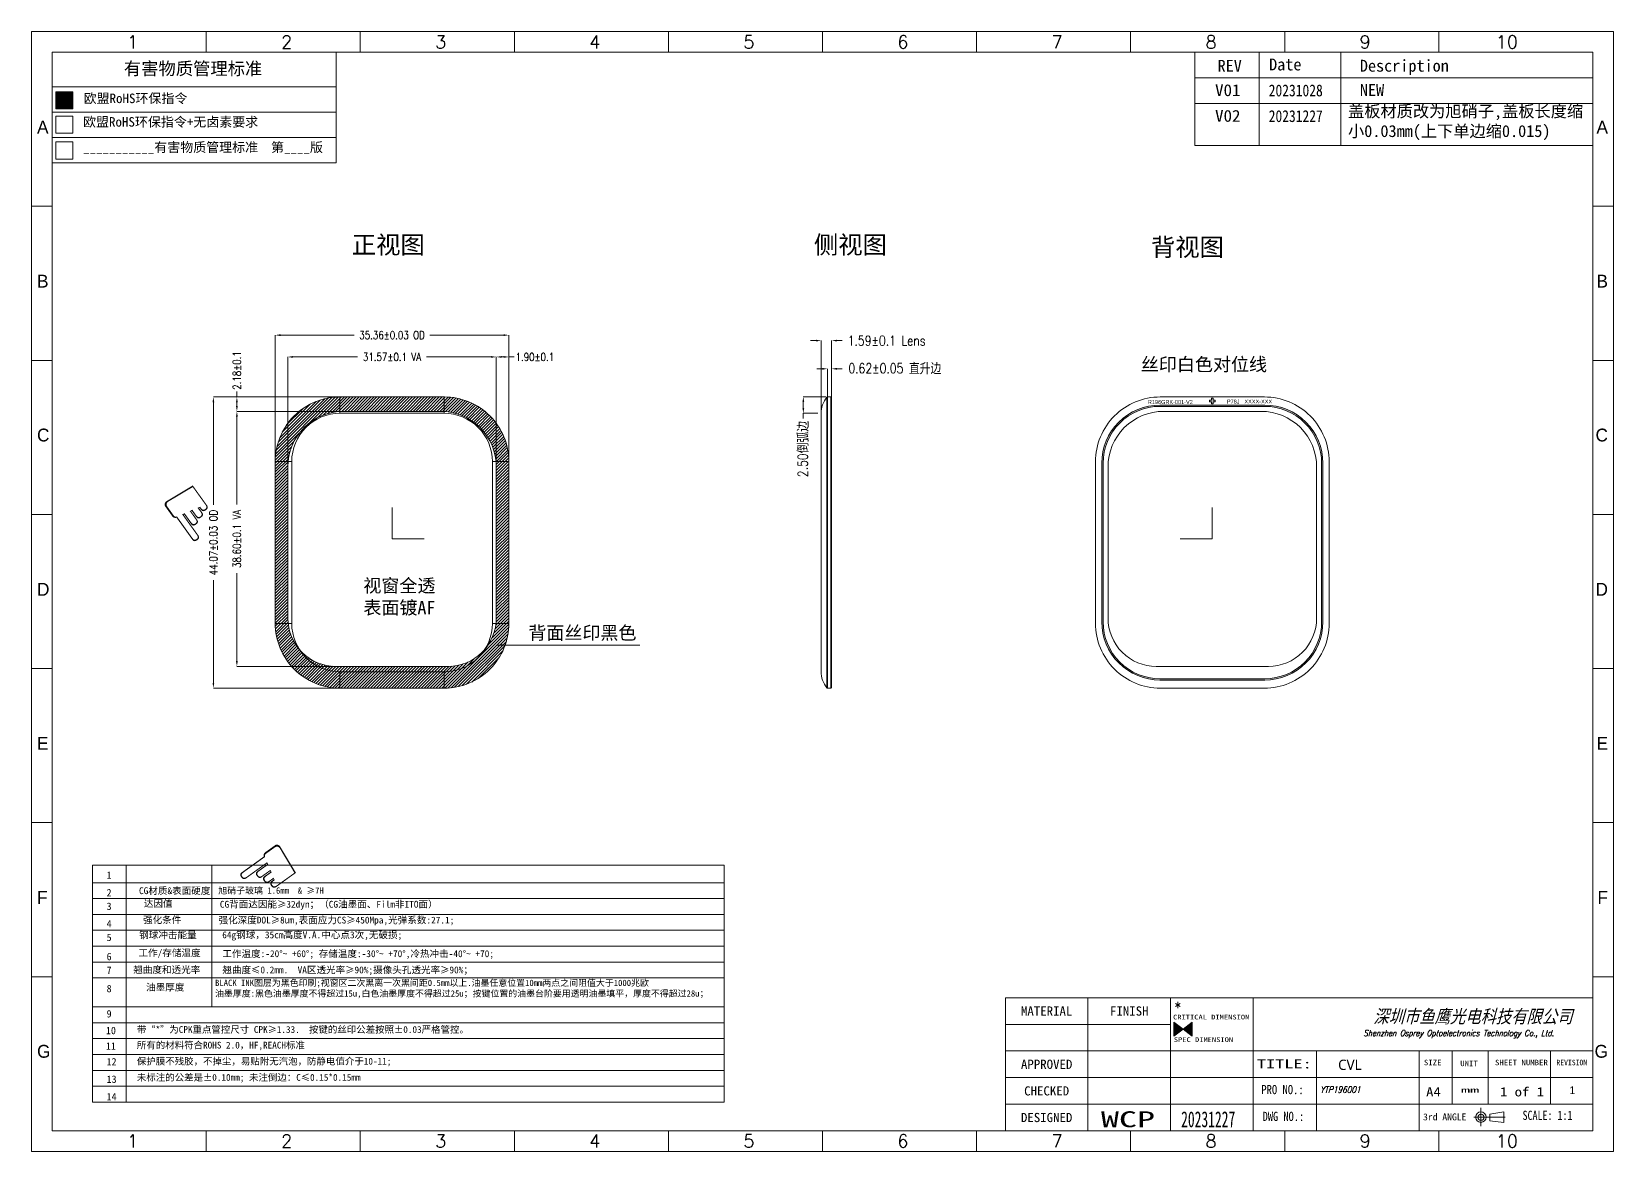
# Model space of a CAD drawing. Header units: millimetres. Extents: x 1845 to 2650, y -178 to 579.
# Drawn here: x 2126.1 to 2365.5, y 193.6 to 363.1 of the extents above; entities that cross this region are included whole.
import ezdxf
from ezdxf.enums import TextEntityAlignment as Align

# ---------------------------------------------------------------- set-up
doc = ezdxf.new("R2010")
doc.units = ezdxf.units.MM
doc.layers.get('0').update_dxf_attribs({"lineweight": 5})
doc.layers.get('Defpoints').update_dxf_attribs({"lineweight": 5})
for name, color, linetype, lineweight in [('CG', 6, 'Continuous', 5), ('DIM', 3, 'Continuous', 5), ('图框', 7, 'Continuous', 5)]:
    doc.layers.add(name, color=color, linetype=linetype, lineweight=lineweight)
doc.layers.add('FPC', color=44, linetype='Continuous')
doc.styles.add('C-E02$0$HZ', font='')
doc.styles.add('RD', font='ROMAND.shx', dxfattribs={"width": 0.8})
doc.styles.get("Standard").update_dxf_attribs({"font": 'txt', "bigfont": 'gbcbig.shx'})
doc.styles.add('TEXTSTYLE_0', font='txt', dxfattribs={"width": 0.8})
doc.styles.add('宋', font='', dxfattribs={"height": 2})
doc.styles.add('常规', font='')
doc.styles.add('样式 3', font='italict.shx', dxfattribs={"width": 0.85, "oblique": 3})
doc.styles.add('汉字', font='')
doc.styles.get('C-E02$0$HZ').set_extended_font_data('SimSun')
doc.styles.get('宋').set_extended_font_data('SimSun')
doc.styles.get('常规').set_extended_font_data('SimSun')
doc.styles.get('汉字').set_extended_font_data('SimSun')
doc.dimstyles.new('DIM', dxfattribs={"dimtxt": 0.8, "dimasz": 0.8, "dimexe": 0, "dimexo": 0.5, "dimgap": 0.11, "dimtad": 0, "dimzin": 1, "dimdsep": 46, "dimtxsty": 'RD', "dimcen": 0, "dimclrd": 256, "dimclre": 256, "dimclrt": 256, "dimadec": 0, "dimazin": 0, "dimtm": 1e-09, "dimtfac": 1, "dimtofl": 0, "dimtmove": 0, "dimatfit": 3, "dimfxl": 1, "dimlwe": -1, "dimarcsym": 0})

# ---------------------------------------------------------------- blocks, each defined once
blk = doc.blocks.new('*D11')
at = {"layer": 'Defpoints', "color": 0, "lineweight": 5, "transparency": 16777216}
for p in [(2177.15, 305.63), (2157.2, 267.03), (2174.81, 267.03)]:
    blk.add_point(p, dxfattribs=at)
at = {"layer": 'DIM', "lineweight": 5, "transparency": 16777216}
for p, q in [((2176.65, 305.63), (2157.2, 305.63)), ((2157.2, 304.83), (2157.2, 291.54)), ((2157.2, 267.83), (2157.2, 281.12)), ((2174.31, 267.03), (2157.2, 267.03))]:
    blk.add_line(p, q, dxfattribs=at)
for points in [[(2157.06, 304.83), (2157.33, 304.83), (2157.2, 305.63)], [(2157.06, 267.83), (2157.33, 267.83), (2157.2, 267.03)]]:
    blk.add_solid(points, dxfattribs=at)
at = {"layer": 'DIM', "lineweight": 5, "transparency": 16777216, "insert": (2157.2, 286.33), "char_height": 1.2, "attachment_point": 5, "rotation": 90, "style": 'RD'}
blk.add_mtext('38.60%%P0.1 VA', dxfattribs=at)
blk = doc.blocks.new('*D12')
at = {"layer": 'Defpoints', "color": 0, "lineweight": 5, "transparency": 16777216}
for p in [(2153.64, 307.81), (2180.68, 307.81), (2175.94, 263.74)]:
    blk.add_point(p, dxfattribs=at)
at = {"layer": 'DIM', "lineweight": 5, "transparency": 16777216}
for p, q in [((2180.18, 307.81), (2153.64, 307.81)), ((2153.64, 307.01), (2153.64, 291.49)), ((2153.64, 264.54), (2153.64, 280.07)), ((2175.44, 263.74), (2153.64, 263.74))]:
    blk.add_line(p, q, dxfattribs=at)
for points in [[(2153.51, 307.01), (2153.77, 307.01), (2153.64, 307.81)], [(2153.51, 264.54), (2153.77, 264.54), (2153.64, 263.74)]]:
    blk.add_solid(points, dxfattribs=at)
at = {"layer": 'DIM', "lineweight": 5, "transparency": 16777216, "insert": (2153.64, 285.78), "char_height": 1.2, "attachment_point": 5, "rotation": 90, "style": 'RD'}
blk.add_mtext('44.07%%P0.03 OD', dxfattribs=at)
blk = doc.blocks.new('*D13')
at = {"layer": 'Defpoints', "color": 0, "lineweight": 5, "transparency": 16777216}
for p in [(2196.46, 313.86), (2164.9, 295.11), (2196.46, 295.81)]:
    blk.add_point(p, dxfattribs=at)
at = {"layer": 'DIM', "lineweight": 5, "transparency": 16777216}
for p, q in [((2164.9, 295.61), (2164.9, 313.86)), ((2165.7, 313.86), (2175.47, 313.86)), ((2195.66, 313.86), (2185.89, 313.86)), ((2196.46, 296.31), (2196.46, 313.86))]:
    blk.add_line(p, q, dxfattribs=at)
for points in [[(2165.7, 314), (2165.7, 313.73), (2164.9, 313.86)], [(2195.66, 314), (2195.66, 313.73), (2196.46, 313.86)]]:
    blk.add_solid(points, dxfattribs=at)
at = {"layer": 'DIM', "lineweight": 5, "transparency": 16777216, "insert": (2180.68, 313.86), "char_height": 1.2, "attachment_point": 5, "style": 'RD'}
blk.add_mtext('31.57%%P0.1 VA', dxfattribs=at)
blk = doc.blocks.new('*D14')
at = {"layer": 'Defpoints', "color": 0, "lineweight": 5, "transparency": 16777216}
for p in [(2198.36, 317.16), (2163, 295.04), (2198.36, 295.31)]:
    blk.add_point(p, dxfattribs=at)
at = {"layer": 'DIM', "lineweight": 5, "transparency": 16777216}
for p, q in [((2163, 295.54), (2163, 317.16)), ((2163.8, 317.16), (2174.97, 317.16)), ((2197.56, 317.16), (2186.39, 317.16)), ((2198.36, 295.81), (2198.36, 317.16))]:
    blk.add_line(p, q, dxfattribs=at)
for points in [[(2163.8, 317.3), (2163.8, 317.03), (2163, 317.16)], [(2197.56, 317.3), (2197.56, 317.03), (2198.36, 317.16)]]:
    blk.add_solid(points, dxfattribs=at)
at = {"layer": 'DIM', "lineweight": 5, "transparency": 16777216, "insert": (2180.68, 317.16), "char_height": 1.2, "attachment_point": 5, "style": 'RD'}
blk.add_mtext('35.36%%P0.03 OD', dxfattribs=at)
blk = doc.blocks.new('*D15')
at = {"layer": 'Defpoints', "color": 0, "lineweight": 5, "transparency": 16777216}
for p in [(2245.62, 316.33), (2245.62, 304.43), (2247.21, 305.09)]:
    blk.add_point(p, dxfattribs=at)
at = {"layer": 'DIM', "lineweight": 5, "transparency": 16777216}
for p, q in [((2244.82, 316.33), (2244.02, 316.33)), ((2245.62, 304.93), (2245.62, 316.33)), ((2247.21, 305.59), (2247.21, 316.33)), ((2248.01, 316.33), (2248.81, 316.33))]:
    blk.add_line(p, q, dxfattribs=at)
for points in [[(2244.82, 316.47), (2244.82, 316.2), (2245.62, 316.33)], [(2248.01, 316.47), (2248.01, 316.2), (2247.21, 316.33)]]:
    blk.add_solid(points, dxfattribs=at)
at = {"layer": 'DIM', "lineweight": 5, "transparency": 16777216, "insert": (2255.52, 316.33), "char_height": 1.5, "attachment_point": 5, "style": 'RD'}
blk.add_mtext('\\A1;1.59%%P0.1 Lens', dxfattribs=at)
blk = doc.blocks.new('*D16')
at = {"layer": 'Defpoints', "color": 0, "lineweight": 5, "transparency": 16777216}
for p in [(2246.59, 312.07), (2246.59, 307.13), (2247.21, 307.06)]:
    blk.add_point(p, dxfattribs=at)
at = {"layer": 'DIM', "lineweight": 5, "transparency": 16777216}
for p, q in [((2245.79, 312.07), (2244.99, 312.07)), ((2246.59, 307.63), (2246.59, 312.07)), ((2247.21, 307.56), (2247.21, 312.07)), ((2248.01, 312.07), (2248.81, 312.07))]:
    blk.add_line(p, q, dxfattribs=at)
for points in [[(2245.79, 312.2), (2245.79, 311.93), (2246.59, 312.07)], [(2248.01, 312.2), (2248.01, 311.93), (2247.21, 312.07)]]:
    blk.add_solid(points, dxfattribs=at)
at = {"layer": 'DIM', "lineweight": 5, "transparency": 16777216, "insert": (2256.77, 312.07), "char_height": 1.5, "attachment_point": 5, "style": 'RD'}
blk.add_mtext('\\A1;0.62%%P0.05 {\\fSimHei|b0|i0|c134|p49;直升边}', dxfattribs=at)
blk = doc.blocks.new('*D17')
at = {"layer": 'Defpoints', "color": 0, "lineweight": 5, "transparency": 16777216}
for p in [(2198.36, 313.86), (2196.46, 295.81), (2198.36, 295.31)]:
    blk.add_point(p, dxfattribs=at)
at = {"layer": 'DIM', "lineweight": 5, "transparency": 16777216}
for p, q in [((2196.46, 296.31), (2196.46, 313.86)), ((2197.26, 313.86), (2197.56, 313.86)), ((2198.36, 295.81), (2198.36, 313.86)), ((2198.36, 313.86), (2199.16, 313.86))]:
    blk.add_line(p, q, dxfattribs=at)
for points in [[(2197.26, 314), (2197.26, 313.73), (2196.46, 313.86)], [(2197.56, 314), (2197.56, 313.73), (2198.36, 313.86)]]:
    blk.add_solid(points, dxfattribs=at)
at = {"layer": 'DIM', "lineweight": 5, "transparency": 16777216, "insert": (2202.29, 313.86), "char_height": 1.2, "attachment_point": 5, "style": 'RD'}
blk.add_mtext('1.90%%P0.1', dxfattribs=at)
blk = doc.blocks.new('*D18')
at = {"layer": 'Defpoints', "color": 0, "lineweight": 5, "transparency": 16777216}
for p in [(2157.2, 307.81), (2180.68, 307.81), (2177.15, 305.63)]:
    blk.add_point(p, dxfattribs=at)
at = {"layer": 'DIM', "lineweight": 5, "transparency": 16777216}
for p, q in [((2157.2, 307.81), (2157.2, 308.61)), ((2180.18, 307.81), (2157.2, 307.81)), ((2157.2, 306.43), (2157.2, 307.01)), ((2176.65, 305.63), (2157.2, 305.63))]:
    blk.add_line(p, q, dxfattribs=at)
for points in [[(2157.06, 307.01), (2157.33, 307.01), (2157.2, 307.81)], [(2157.06, 306.43), (2157.33, 306.43), (2157.2, 305.63)]]:
    blk.add_solid(points, dxfattribs=at)
at = {"layer": 'DIM', "lineweight": 5, "transparency": 16777216, "insert": (2157.2, 311.81), "char_height": 1.2, "attachment_point": 5, "rotation": 90, "style": 'RD'}
blk.add_mtext('2.18%%P0.1', dxfattribs=at)
blk = doc.blocks.new('*D19')
at = {"layer": 'Defpoints', "color": 0, "lineweight": 5, "transparency": 16777216}
for p in [(2246.84, 307.83), (2242.92, 305.33), (2245.62, 305.33)]:
    blk.add_point(p, dxfattribs=at)
at = {"layer": 'DIM', "lineweight": 5, "transparency": 16777216}
for p, q in [((2246.34, 307.83), (2242.92, 307.83)), ((2242.92, 307.03), (2242.92, 306.13)), ((2245.12, 305.33), (2242.92, 305.33)), ((2242.92, 305.33), (2242.92, 304.53))]:
    blk.add_line(p, q, dxfattribs=at)
for points in [[(2242.79, 307.03), (2243.06, 307.03), (2242.92, 307.83)], [(2242.79, 306.13), (2243.06, 306.13), (2242.92, 305.33)]]:
    blk.add_solid(points, dxfattribs=at)
at = {"layer": 'DIM', "lineweight": 5, "transparency": 16777216, "insert": (2242.92, 299.93), "char_height": 1.5, "attachment_point": 5, "rotation": 90, "style": 'RD'}
blk.add_mtext('\\A1;2.50{\\fSimSun|b0|i0|c134|p2;倒弧边}', dxfattribs=at)
blk = doc.blocks.new('R196GRK-001-CVL-V01-A')
at = {"layer": 'CG', "linetype": 'Continuous'}
h = blk.add_hatch(dxfattribs=at)
h.set_pattern_fill('ANSI31', color=256, scale=0.1, style=0)
edge = h.paths.add_edge_path(flags=16)
edge.add_line((2173.3, 305.63), (2188.06, 305.63))
edge.add_arc((2188.06, 297.23), 8.4, 0, 90, ccw=False)
edge.add_line((2196.46, 297.23), (2196.46, 274.33))
edge.add_arc((2189.16, 274.33), 7.3, 270, 360, ccw=False)
edge.add_line((2189.16, 267.03), (2172.2, 267.03))
edge.add_arc((2172.2, 274.33), 7.3, 180, 270, ccw=False)
edge.add_line((2164.9, 274.33), (2164.9, 297.23))
edge.add_arc((2173.3, 297.23), 8.4, 90, 180, ccw=False)
edge = h.paths.add_edge_path()
edge.add_line((2163, 298.01), (2163, 273.54))
edge.add_arc((2172.8, 273.54), 9.8, 180, 270)
edge.add_line((2172.8, 263.74), (2188.56, 263.74))
edge.add_arc((2188.56, 273.54), 9.8, 270, 360)
edge.add_line((2198.36, 273.54), (2198.36, 298.01))
edge.add_arc((2188.56, 298.01), 9.8, 0, 90)
edge.add_line((2188.56, 307.81), (2172.8, 307.81))
edge.add_arc((2172.8, 298.01), 9.8, 90, 180)
at = {"lineweight": 5}
for p, q in [((2172.8, 305.33), (2172.8, 307.81)), ((2188.56, 305.33), (2188.56, 307.81)), ((2165.5, 298.03), (2163, 298.03)), ((2195.86, 298.03), (2198.36, 298.03)), ((2165.5, 273.53), (2163, 273.53)), ((2195.86, 273.53), (2198.36, 273.53)), ((2172.8, 266.23), (2172.8, 263.74)), ((2188.56, 266.23), (2188.56, 263.74))]:
    blk.add_line(p, q, dxfattribs=at)
at = {"color": 1}
blk.add_lwpolyline([(2185.53, 286.33), (2180.68, 286.33), (2180.68, 291.07)], dxfattribs=at)
at = {"layer": 'CG', "color": 1, "linetype": 'Continuous'}
blk.add_lwpolyline([(2163, 298.01), (2163, 273.54, 0.414214), (2172.8, 263.74), (2188.56, 263.74, 0.414214), (2198.36, 273.54), (2198.36, 298.01, 0.414214), (2188.56, 307.81), (2172.8, 307.81, 0.414214)], format="xyb", close=True, dxfattribs=at)
at = {"layer": 'CG', "linetype": 'Continuous'}
blk.add_lwpolyline([(2173.3, 305.63), (2188.06, 305.63, -0.414214), (2196.46, 297.23), (2196.46, 274.33, -0.414214), (2189.16, 267.03), (2172.2, 267.03, -0.414214), (2164.9, 274.33), (2164.9, 297.23, -0.414214)], format="xyb", close=True, dxfattribs=at)
at = {"layer": 'CG', "color": 0, "linetype": 'Continuous'}
blk.add_lwpolyline([(2195.86, 298.03, 0.414214), (2188.56, 305.33), (2172.8, 305.33, 0.414214), (2165.5, 298.03), (2165.5, 273.53, 0.414214), (2172.8, 266.23), (2188.56, 266.23, 0.414214), (2195.86, 273.53)], format="xyb", close=True, dxfattribs=at)
blk = doc.blocks.new('R196GRK-001-CVL-V01-B')
at = {"layer": 'CG', "linetype": 'Continuous'}
for p, q in [((2246.47, 263.8), (2246.47, 307.76)), ((2246.59, 263.74), (2246.59, 307.81)), ((2247.1, 307.81), (2247.1, 263.74))]:
    blk.add_line(p, q, dxfattribs=at)
at = {"layer": 'CG'}
for p, q in [((2246.59, 307.81), (2247.1, 307.81)), ((2247.1, 307.81), (2247.2, 307.71)), ((2247.2, 307.71), (2247.2, 263.84)), ((2245.62, 266.24), (2245.62, 305.31)), ((2247.1, 263.74), (2246.59, 263.74)), ((2247.2, 263.84), (2247.1, 263.74))]:
    blk.add_line(p, q, dxfattribs=at)
blk.add_lwpolyline([(2247.2, 307.71), (2247.2, 263.84), (2247.21, 263.84), (2247.21, 307.71), (2247.2, 307.71)], dxfattribs=at)
for centre, radius, start, end in [((2249.54, 305.31), 3.92, 141.4663, 180), ((2246.59, 307.66), 0.15, 90, 141.4663), ((2249.54, 266.24), 3.92, 180, 218.5337), ((2246.59, 263.89), 0.15, 218.5337, 270)]:
    blk.add_arc(centre, radius, start, end, dxfattribs=at)
blk = doc.blocks.new('R196GRK-001-CVL-V01-C')
at = {"lineweight": 5}
h = blk.add_hatch(color=256, dxfattribs=at)
h.dxf.hatch_style = 1
h.paths.add_polyline_path([(2304.7, 307.08), (2304.7, 306.78), (2304.95, 306.78), (2304.95, 307.08), (2305.25, 307.08), (2305.25, 307.33), (2304.95, 307.33), (2304.95, 307.63), (2304.7, 307.63), (2304.7, 307.33), (2304.4, 307.33), (2304.4, 307.08)])
edge = h.paths.add_edge_path()
edge.add_line((2312.76, 306.58), (2296.89, 306.58))
edge.add_arc((2296.89, 297.78), 8.8, 90, 180)
edge.add_line((2288.09, 297.78), (2288.09, 273.77))
edge.add_arc((2296.89, 273.77), 8.8, 180, 270)
edge.add_line((2296.89, 264.97), (2312.76, 264.97))
edge.add_arc((2312.76, 273.77), 8.8, 270, 360)
edge.add_line((2321.56, 273.77), (2321.56, 297.78))
edge.add_arc((2312.76, 297.78), 8.8, 0, 90)
edge = h.paths.add_edge_path(flags=16)
edge.add_line((2312.76, 306.38), (2296.89, 306.38))
edge.add_arc((2296.89, 297.78), 8.6, 90, 180)
edge.add_line((2288.29, 297.78), (2288.29, 273.77))
edge.add_arc((2296.89, 273.77), 8.6, 180, 270)
edge.add_line((2296.89, 265.17), (2312.76, 265.17))
edge.add_arc((2312.76, 273.77), 8.6, 270, 360)
edge.add_line((2321.36, 273.77), (2321.36, 297.78))
edge.add_arc((2312.76, 297.78), 8.6, 0, 90)
for points in [[(2312.76, 306.58), (2296.89, 306.58, 0.414214), (2288.09, 297.78), (2288.09, 273.77, 0.414214), (2296.89, 264.97), (2312.76, 264.97, 0.414214), (2321.56, 273.77), (2321.56, 297.78, 0.414214)], [(2312.76, 306.38), (2296.89, 306.38, 0.414214), (2288.29, 297.78), (2288.29, 273.77, 0.414214), (2296.89, 265.17), (2312.76, 265.17, 0.414214), (2321.36, 273.77), (2321.36, 297.78, 0.414214)]]:
    blk.add_lwpolyline(points, format="xyb", close=True, dxfattribs=at)
blk.add_lwpolyline([(2304.7, 307.08), (2304.7, 306.78), (2304.95, 306.78), (2304.95, 307.08), (2305.25, 307.08), (2305.25, 307.33), (2304.95, 307.33), (2304.95, 307.63), (2304.7, 307.63), (2304.7, 307.33), (2304.4, 307.33), (2304.4, 307.08)], close=True, dxfattribs=at)
at = {"color": 1}
blk.add_lwpolyline([(2299.97, 286.33), (2304.82, 286.33), (2304.82, 291.07)], dxfattribs=at)
at = {"layer": 'CG', "color": 1, "linetype": 'Continuous'}
blk.add_lwpolyline([(2322.5, 298.01), (2322.5, 273.54, -0.414214), (2312.7, 263.74), (2296.94, 263.74, -0.414214), (2287.14, 273.54), (2287.14, 298.01, -0.414214), (2296.94, 307.81), (2312.7, 307.81, -0.414214)], format="xyb", close=True, dxfattribs=at)
at = {"layer": 'CG', "linetype": 'Continuous'}
blk.add_lwpolyline([(2312.21, 305.63), (2297.44, 305.63, 0.414214), (2289.04, 297.23), (2289.04, 274.33, 0.414214), (2296.34, 267.03), (2313.31, 267.03, 0.414214), (2320.61, 274.33), (2320.61, 297.23, 0.414214)], format="xyb", close=True, dxfattribs=at)
at = {"lineweight": 5, "char_height": 0.6, "width": 36.8295, "attachment_point": 1}
for s, insert in [('{\\fArial|b0|i0|c134|p34;R196GRK-001-V\\fArial|b0|i0|c0|p34;2}', (2295.06, 307.34)), ('{\\fArial|b0|i0|c134|p34;P78\\fArial|b0|i0|c0|p34;J}', (2307.03, 307.41)), ('{\\fArial|b0|i0|c134|p34;XXXX-XXX}', (2309.68, 307.42))]:
    blk.add_mtext(s, dxfattribs=dict(at, insert=insert))
blk = doc.blocks.new('SZ')
at = {"layer": 'FPC', "color": 1, "insert": (10.22, 1.21), "char_height": 13.2, "width": 13.2336, "attachment_point": 1, "rotation": 223.714, "style": 'C-E02$0$HZ'}
blk.add_mtext('{\\fWingdings|b0|i0|c2|p2;E}', dxfattribs=at)

msp = doc.modelspace()

# ---------------------------------------------------------------- hatches: boundary and pattern name
at = {"layer": '图框', "lineweight": 5}
msp.add_hatch(color=3, dxfattribs=at).paths.add_polyline_path([(2129.7924, 353.9757), (2129.7924, 351.3891), (2132.379, 351.3891), (2132.379, 353.9757)])

# ---------------------------------------------------------------- linework, layer by layer
at = {"layer": 'DIM'}
for points in [[(2135.3511, 201.0961), (2135.3511, 236.9366), (2230.9405, 236.9366), (2230.9405, 201.0961)], [(2140.4627, 236.9366), (2140.4627, 201.0961)]]:
    msp.add_lwpolyline(points, dxfattribs=at)
at = {"layer": 'DIM', "flags": 128}
for points in [[(2153.3901, 236.9366), (2153.3901, 215.4961)], [(2230.9405, 234.2903), (2135.3511, 234.2903)], [(2230.9405, 231.8903), (2135.3511, 231.8903)], [(2230.9405, 229.4903), (2135.3511, 229.4903)], [(2230.9405, 227.0903), (2135.3511, 227.0903)], [(2230.9405, 224.6903), (2135.3511, 224.6903)], [(2230.9405, 222.2903), (2135.3511, 222.2903)], [(2230.9405, 219.8903), (2135.3511, 219.8903)], [(2230.9405, 215.4961), (2135.3511, 215.4961)], [(2230.9405, 213.0961), (2135.3511, 213.0961)], [(2230.9405, 210.6961), (2135.3511, 210.6961)], [(2230.9405, 208.2961), (2135.3511, 208.2961)], [(2230.9405, 205.8961), (2135.3511, 205.8961)], [(2230.9405, 203.4961), (2135.3511, 203.4961)], [(2230.9405, 201.0961), (2135.3511, 201.0961)]]:
    msp.add_lwpolyline(points, dxfattribs=at)
at = {"layer": '图框', "color": 7, "linetype": 'ByBlock', "lineweight": 5, "ltscale": 0.55}
for p, q in [((2152.5594, 359.9838), (2152.5594, 363.0931)), ((2175.8754, 359.9838), (2175.8754, 363.0931)), ((2199.1914, 359.9838), (2199.1914, 363.0931)), ((2222.5074, 359.9838), (2222.5074, 363.0931)), ((2245.8234, 359.9838), (2245.8234, 363.0931)), ((2269.1394, 359.9838), (2269.1394, 363.0931)), ((2292.4554, 359.9838), (2292.4554, 363.0931)), ((2315.7714, 359.9838), (2315.7714, 363.0931)), ((2339.0874, 359.9838), (2339.0874, 363.0931)), ((2129.2434, 196.7483), (2129.2434, 359.9838)), ((2129.2434, 359.9838), (2362.4034, 359.9838)), ((2302.1788, 345.8754), (2302.1788, 359.9838)), ((2311.8953, 345.8754), (2311.8953, 359.9642)), ((2324.2536, 345.8754), (2324.2536, 359.9838)), ((2362.4034, 359.9838), (2362.4034, 196.7483)), ((2362.4034, 356.0972), (2302.1788, 356.0972)), ((2302.1788, 352.2106), (2362.4034, 352.2106)), ((2302.1788, 345.8754), (2362.4034, 345.8754)), ((2126.1341, 336.6644), (2129.2434, 336.6644)), ((2365.5126, 336.6644), (2362.4034, 336.6644)), ((2126.1341, 313.3449), (2129.2434, 313.3449)), ((2365.5126, 313.3449), (2362.4034, 313.3449)), ((2126.1341, 290.0255), (2129.2434, 290.0255)), ((2365.5126, 290.0255), (2362.4034, 290.0255)), ((2126.1341, 266.7061), (2129.2434, 266.7061)), ((2365.5126, 266.7061), (2362.4034, 266.7061)), ((2126.1341, 243.3866), (2129.2434, 243.3866)), ((2365.5126, 243.3866), (2362.4034, 243.3866)), ((2126.1341, 220.0672), (2129.2434, 220.0672)), ((2365.5126, 220.0672), (2362.4034, 220.0672)), ((2362.4034, 196.7483), (2129.2434, 196.7483)), ((2152.5594, 196.7483), (2152.5594, 193.6391)), ((2175.8754, 196.7483), (2175.8754, 193.6391)), ((2199.1914, 196.7483), (2199.1914, 193.6391)), ((2222.5074, 196.7483), (2222.5074, 193.6391)), ((2245.8234, 196.7483), (2245.8234, 193.6391)), ((2245.8234, 196.7483), (2245.8234, 193.6391)), ((2269.1394, 196.7483), (2269.1394, 193.6391)), ((2292.4554, 196.7483), (2292.4554, 193.6391)), ((2315.7714, 196.7483), (2315.7714, 193.6391)), ((2339.0874, 196.7483), (2339.0874, 193.6391))]:
    msp.add_line(p, q, dxfattribs=at)
at = {"layer": '图框', "linetype": 'Continuous', "lineweight": 5}
for p, q in [((2311.0034, 216.8916), (2273.4953, 216.8916)), ((2273.4953, 196.7483), (2273.4953, 216.8916)), ((2285.998, 196.7483), (2285.998, 216.8916)), ((2298.5007, 196.7483), (2298.5007, 216.8916)), ((2311.0034, 196.7483), (2311.0034, 216.8916)), ((2298.5007, 212.8629), (2273.4953, 212.8629)), ((2311.0034, 208.8343), (2273.4953, 208.8343)), ((2311.0034, 208.8343), (2362.4034, 208.8343)), ((2320.578, 196.7483), (2320.578, 208.8343)), ((2336.1474, 196.7483), (2336.1474, 208.8343)), ((2341.1397, 200.777), (2341.1397, 208.8343)), ((2346.5532, 200.777), (2346.5532, 208.8343)), ((2356.0218, 200.777), (2356.0218, 208.8343)), ((2311.0034, 204.8056), (2273.4953, 204.8056)), ((2311.0034, 204.8056), (2362.4034, 204.8056)), ((2311.0034, 200.777), (2273.4953, 200.777)), ((2311.0034, 200.777), (2362.4034, 200.777))]:
    msp.add_line(p, q, dxfattribs=at)
at = {"layer": '图框', "color": 0, "lineweight": 5}
msp.add_line((2311.0034, 216.8916), (2362.4034, 216.8916), dxfattribs=at)
at = {"layer": '图框', "color": 1, "linetype": 'Continuous'}
for p, q in [((2299.0151, 213.1686), (2300.4043, 212.1268)), ((2299.0151, 213.1686), (2299.0151, 211.0849)), ((2299.0151, 213.1369), (2299.0332, 213.155)), ((2299.0151, 213.0434), (2299.0867, 213.1149)), ((2299.0151, 212.9498), (2299.1401, 213.0748)), ((2301.7934, 213.1686), (2300.4043, 212.1268)), ((2300.5837, 211.9922), (2301.6603, 213.0688)), ((2300.6372, 211.9521), (2301.7934, 213.1084)), ((2301.7934, 213.1686), (2301.7934, 211.0849)), ((2299.0151, 212.8562), (2299.1936, 213.0347)), ((2299.0151, 212.7627), (2299.2471, 212.9946)), ((2299.0151, 212.6691), (2299.3005, 212.9546)), ((2299.0151, 212.5755), (2299.354, 212.9145)), ((2299.0151, 212.482), (2299.4075, 212.8744)), ((2299.0151, 212.3884), (2299.4609, 212.8343)), ((2299.0151, 212.2948), (2299.5144, 212.7942)), ((2299.0151, 212.2013), (2299.5678, 212.7541)), ((2299.0151, 212.1077), (2299.6213, 212.714)), ((2299.0151, 212.0141), (2299.6748, 212.6739)), ((2299.0151, 211.9206), (2299.7282, 212.6338)), ((2299.0151, 211.827), (2299.7817, 212.5937)), ((2299.0151, 211.7335), (2299.8352, 212.5536)), ((2299.0151, 211.6399), (2299.8886, 212.5135)), ((2299.0151, 211.5463), (2299.9421, 212.4734)), ((2299.0151, 211.4528), (2299.9956, 212.4333)), ((2299.0151, 211.3592), (2300.049, 212.3932)), ((2299.0151, 211.2656), (2300.1025, 212.3531)), ((2299.0151, 211.1721), (2300.156, 212.313)), ((2300.4043, 212.1268), (2299.0151, 211.0849)), ((2299.0405, 211.104), (2300.2094, 212.2729)), ((2299.4148, 211.3846), (2300.2629, 212.2328)), ((2299.789, 211.6653), (2300.3164, 212.1927)), ((2300.1633, 211.946), (2300.3698, 212.1526)), ((2300.4043, 212.1268), (2301.7934, 211.0849)), ((2300.4233, 212.1125), (2300.5376, 212.2267)), ((2300.4768, 212.0724), (2300.9118, 212.5074)), ((2300.5302, 212.0323), (2301.2861, 212.7881)), ((2300.6906, 211.912), (2301.7934, 213.0148)), ((2300.7441, 211.8719), (2301.7934, 212.9212)), ((2300.7976, 211.8318), (2301.7934, 212.8277)), ((2300.851, 211.7917), (2301.7934, 212.7341)), ((2300.9045, 211.7516), (2301.7934, 212.6405)), ((2300.9579, 211.7115), (2301.7934, 212.547)), ((2301.0114, 211.6714), (2301.7934, 212.4534)), ((2301.0649, 211.6313), (2301.7934, 212.3598)), ((2301.1183, 211.5912), (2301.7934, 212.2663)), ((2301.1718, 211.5511), (2301.7934, 212.1727)), ((2301.2253, 211.511), (2301.7934, 212.0791)), ((2301.2787, 211.4709), (2301.7934, 211.9856)), ((2301.3322, 211.4308), (2301.7934, 211.892)), ((2301.3857, 211.3907), (2301.7934, 211.7985)), ((2301.4391, 211.3506), (2301.7934, 211.7049)), ((2301.4926, 211.3105), (2301.7934, 211.6113)), ((2301.5461, 211.2704), (2301.7934, 211.5178)), ((2301.5995, 211.2303), (2301.7934, 211.4242)), ((2301.653, 211.1902), (2301.7934, 211.3306)), ((2301.7065, 211.1501), (2301.7934, 211.2371)), ((2301.7599, 211.11), (2301.7934, 211.1435))]:
    msp.add_line(p, q, dxfattribs=at)
at = {"layer": '图框', "color": 7, "linetype": 'Continuous'}
for p, q in [((2344.3987, 198.8041), (2349.1342, 198.8041)), ((2346.7938, 199.2695), (2348.9289, 199.6124)), ((2346.7938, 199.2695), (2346.7938, 198.2841)), ((2348.9289, 199.6124), (2348.9289, 198.0233)), ((2346.7938, 198.2841), (2348.9289, 198.0233))]:
    msp.add_line(p, q, dxfattribs=at)
at = {"layer": '图框', "linetype": 'Continuous'}
msp.add_line((2345.4662, 200.2275), (2345.4662, 197.4492), dxfattribs=at)
at = {"layer": '图框', "color": 7, "linetype": 'ByBlock', "lineweight": 5, "ltscale": 0.55}
msp.add_lwpolyline([(2126.1341, 363.0931), (2365.5126, 363.0931), (2365.5126, 193.6391), (2126.1341, 193.6391)], close=True, dxfattribs=at)
at = {"layer": '图框', "color": 1, "lineweight": 5}
for points in [[(2129.2434, 359.9838), (2172.1996, 359.9838), (2172.1996, 343.2623), (2129.2434, 343.2623)], [(2129.7924, 351.3891), (2132.379, 351.3891), (2132.379, 353.9757), (2129.7924, 353.9757)], [(2129.7924, 347.7376), (2132.379, 347.7376), (2132.379, 350.3242), (2129.7924, 350.3242)], [(2129.7924, 343.8158), (2132.379, 343.8158), (2132.379, 346.4024), (2129.7924, 346.4024)]]:
    msp.add_lwpolyline(points, close=True, dxfattribs=at)
at = {"layer": '图框', "color": 1, "linetype": 'Continuous', "lineweight": 5}
for points in [[(2129.2434, 354.7584), (2172.1996, 354.7584)], [(2129.2434, 350.9264), (2172.1996, 350.9264)], [(2129.2434, 347.0943), (2172.1996, 347.0943)]]:
    msp.add_lwpolyline(points, dxfattribs=at)
at = {"layer": '图框', "color": 7, "linetype": 'Continuous'}
for centre, radius in [((2345.4662, 198.8178), 0.7945), ((2345.4662, 198.8041), 0.4653)]:
    msp.add_circle(centre, radius, dxfattribs=at)

# ---------------------------------------------------------------- block references
at = {"lineweight": 5}
for name in ['R196GRK-001-CVL-V01-A', 'R196GRK-001-CVL-V01-B', 'R196GRK-001-CVL-V01-C']:
    msp.add_blockref(name, (0, 0), dxfattribs=at)
at = {"layer": 'FPC', "linetype": 'ByBlock', "lineweight": 0}
for p, xscale, yscale, zscale, rotation in [((2149.6154, 290.1945), 0.6230710225154522, 0.6230710225154522, 0.6230710225154522, 261.9404622025728), ((2161.9211, 236.6951), 0.6230710225154203, 0.6230710225154203, 0.6230710225154203, 171.9404622025935)]:
    msp.add_blockref('SZ', p, dxfattribs=dict(at, xscale=xscale, yscale=yscale, zscale=zscale, rotation=rotation))

# ---------------------------------------------------------------- texts
at = {"layer": 'DIM', "color": 3, "lineweight": 5, "char_height": 2, "width": 33.761893, "attachment_point": 5}
for s, insert in [('{\\fSimSun|b0|i0|c134|p2;丝印白色对位线}', (2303.5481, 312.6322, -24.5534)), ('{\\fSimSun|b0|i0|c134|p2;视窗全透\\P表面镀AF}', (2181.7902, 277.4787, -24.5534)), ('{\\fSimSun|b0|i0|c134|p2;背面丝印黑色}', (2209.484, 272.0035, -24.5534))]:
    msp.add_mtext(s, dxfattribs=dict(at, insert=insert))
at = {"layer": 'DIM', "ltscale": 0.05, "attachment_point": 1, "style": '常规'}
for s, insert, char_height, width in [('1', (2137.4823, 235.9939), 1.1088, 4.724663), ('2', (2137.4823, 233.3476), 1.1088, 4.724663), ('{\\C4;CG材质&表面硬度}', (2142.3836, 233.603), 1.034857, 12.047756), ('{\\C3;旭硝子\\C4;玻璃 1.6mm  & }≥7H', (2154.382, 233.5959), 0.966296, 42.336298), ('3', (2137.4823, 231.2857), 1.1088, 4.724663), ('达因值', (2143.1106, 231.6663), 1.03486, 9.728202), ('CG背面达因能≥32dyn；（CG油墨面、Film非ITO面）', (2154.6225, 231.5523), 1.034857, 38.812276), ('4', (2137.4823, 228.6394), 1.1088, 4.724663), ('{\\C4;强化条件}', (2142.9952, 229.1965), 1.03486, 9.728202), ('强化深度DOL≥8um,表面应力CS≥{\\C1;450}Mpa,{\\C1;光弹系数:27.1;}', (2154.415, 229.1581), 1.034857, 64.71365), ('5', (2137.4823, 226.5774), 1.1088, 4.724663), ('{\\C4;钢球冲击能量}', (2142.41, 226.8994), 1.034857, 9.728202), ('{\\C4;64g钢球，35cm高度V.A.中心点3次,无破损;}', (2154.9776, 226.9199), 1.034857, 41.769643), ('6', (2137.4823, 223.6779), 1.1088, 4.724663), ('工作/存储温度', (2142.3062, 224.1888), 1.03486, 15.523053), ('{\\C4;工作温度:-20°~ +60°; 存储温度:-30°~ +70°,冷热冲击-40°~ +70;}', (2154.9981, 224.0691), 1.034857, 52.474809), ('7', (2137.4823, 221.6049), 1.1088, 4.724663), ('{\\C4;翘曲度和透光率}', (2141.52, 221.6493), 1.034857, 14.202194), ('{\\C4;翘曲度}≤0.2{\\C4;mm.  VA区透光率}≥90%;摄像头孔透光率≥90%；', (2154.9981, 221.6173), 1.034857, 64.328126), ('8', (2137.4823, 218.8321), 1.1088, 4.724663), ('{\\C4;油墨厚度}', (2143.454, 218.9887), 1.03486, 14.202194), ('{\\C4;BLACK\\fSimSun|b0|i0|c238|p2; \\fSimSun|b0|i0|c134|p2;INK图层为黑色印刷;}视窗区二次黑离一次黑间距0.5{\\C4;mm以上}.{\\C1;油墨任意位置10mm两点之间阻值大于1000兆欧\\C4; \\P}油墨厚度:黑色油墨厚度不得超过15u,白色油墨厚度不得超过25u；按键位置的油墨台阶要用透明油墨填平，厚度不得超过28u；', (2153.89, 219.6201), 0.9638116, 93.080582), ('9', (2137.4823, 215.0141), 1.1088, 4.724663), ('10', (2137.3818, 212.4815), 1.10877, 4.724663), ('带“*”为CPK重点管控尺寸 CPK≥1.33.  按键的丝印公差按照±0.03严格管控。', (2142.058, 212.5922), 1.022081, 72.83277), ('11', (2137.3818, 210.1367), 1.10877, 4.724663), ('所有的材料符合ROHS 2.0，HF,REACH标准', (2142.058, 210.223), 1.022081, 72.83277), ('12', (2137.4823, 207.7606), 1.10877, 4.724663), ('{\\C4;保护膜不残胶，不掉尘，易贴附无汽泡，防静电值介于10-11;}', (2142.058, 207.7836), 1.022081, 72.83277), ('13', (2137.4823, 205.1144), 1.10877, 4.724663), ('未标注的公差是±0.10mm; 未注倒边：C≤0.15*0.15mm', (2142.058, 205.3442), 1.022081, 72.83277), ('14', (2137.4823, 202.4681), 1.10877, 4.724663)]:
    msp.add_mtext(s, dxfattribs=dict(at, insert=insert, char_height=char_height, width=width))
at = {"layer": '图框', "linetype": 'Continuous', "lineweight": 5}
for s, height, style, width, p, p2 in [('V01', 1.788, '汉字', 1.003536, (2305.2345, 353.3392), (2309.0838, 353.3392)), ('20231028', 1.788, '汉字', 0.80001, (2313.3517, 353.3031), (2321.5346, 353.3031)), ('MATERIAL', 1.38919, 'TEXTSTYLE_0', 0.763636, (2275.8569, 214.1826), (2283.6364, 214.1826)), ('FINISH', 1.38919, 'TEXTSTYLE_0', 0.84, (2289.332, 214.1826), (2295.1666, 214.1826)), ('CRITICAL DIMENSION', 0.712654, 'TEXTSTYLE_0', 0.991837, (2298.8758, 213.6037), (2310.4208, 213.6037)), ('SPEC DIMENSION', 0.712654, 'TEXTSTYLE_0', 0.969231, (2298.9909, 210.1876), (2307.9704, 210.1876)), ('APPROVED', 1.38919, 'TEXTSTYLE_0', 0.7, (2275.8569, 206.1253), (2283.6364, 206.1253)), ('TITLE:', 1.38919, 'TEXTSTYLE_0', 1.281601, (2311.5646, 206.1883), (2319.8731, 206.1883)), ('SIZE', 0.83351, 'TEXTSTYLE_0', 0.96, (2336.835, 206.6681), (2339.5023, 206.6681)), ('UNIT', 0.83351, 'TEXTSTYLE_0', 0.96, (2342.3353, 206.5302), (2345.0025, 206.5302)), ('SHEET NUMBER', 0.833513, 'TEXTSTYLE_0', 0.822857, (2347.5985, 206.6681), (2355.6002, 206.6681)), ('REVISION', 0.83351, 'TEXTSTYLE_0', 0.763636, (2356.8858, 206.6681), (2361.5535, 206.6681)), ('CHECKED', 1.38919, 'TEXTSTYLE_0', 0.735, (2276.3431, 202.0967), (2283.1502, 202.0967)), ('PRO NO.:', 1.38919, 'TEXTSTYLE_0', 0.728598, (2312.2353, 202.2965), (2318.6456, 202.2965)), ('A4', 1.38919, 'TEXTSTYLE_0', 0.96, (2337.1742, 201.9553), (2339.3969, 201.9553)), ('mm', 0.83351, 'TEXTSTYLE_0', 2, (2342.4278, 202.5068), (2345.2062, 202.5068)), ('1', 1.3892, 'TEXTSTYLE_0', 2.4, (2348.3505, 201.9553), (2349.4618, 201.9553)), (' of ', 1.38919, 'TEXTSTYLE_0', 0.8, (2349.4618, 201.9553), (2353.9072, 201.9553)), ('1', 1.3892, 'TEXTSTYLE_0', 2.4, (2353.9072, 201.9553), (2355.0186, 201.9553)), ('DESIGNED', 1.38919, 'TEXTSTYLE_0', 0.763636, (2275.8569, 198.0681), (2283.6364, 198.0681)), ('WCP', 2.4, '宋', 1.589353, (2287.9622, 197.2999), (2296.1451, 197.2999)), ('20231227', 2.4, '宋', 0.596007, (2300.1005, 197.2999), (2308.2834, 197.2999)), ('DWG NO.:', 1.38919, 'TEXTSTYLE_0', 0.6793, (2312.4328, 198.2401), (2318.724, 198.2401)), ('   3rd ANGLE', 1.041891, 'TEXTSTYLE_0', 0.72, (2334.5239, 198.335), (2343.2758, 198.335))]:
    msp.add_text(s, height=height, dxfattribs=dict(at, style=style, width=width)).set_placement(p, p2, align=Align.FIT)
at = {"layer": '图框', "color": 1, "linetype": 'Continuous', "lineweight": 5, "style": '汉字'}
for s, width, p, p2 in [('V02', 1.003536, (2305.2345, 349.4526), (2309.0838, 349.4526)), ('20231227', 0.80001, (2313.3517, 349.4165), (2321.5346, 349.4165))]:
    msp.add_text(s, height=1.788, dxfattribs=dict(at, width=width)).set_placement(p, p2, align=Align.FIT)
at = {"layer": '图框', "color": 7, "linetype": 'ByBlock', "lineweight": 5, "ltscale": 0.55}
for s, insert, char_height, width, attachment_point in [('1', (2140.5815, 362.5075), 1.9433, 3.307939, 1), ('2', (2163.8975, 362.5075), 1.9433, 3.307939, 1), ('3', (2187.2135, 362.5075), 1.9433, 3.307939, 1), ('4', (2210.5295, 362.5075), 1.9433, 3.307939, 1), ('5', (2233.8455, 362.5075), 1.9433, 3.307939, 1), ('6', (2257.1615, 362.5075), 1.9433, 3.307939, 1), ('7', (2280.4775, 362.5075), 1.9433, 3.307939, 1), ('8', (2303.7935, 362.5075), 1.9433, 3.307939, 1), ('9', (2327.1095, 362.5075), 1.9433, 3.307939, 1), ('10', (2351.0652, 362.5075), 1.94329, 3.307939, 3), ('{\\fSimSun|b0|i0|c134|p2;REV}', (2305.6105, 358.8235), 1.799339, 3.307939, 1), ('{\\fSimSun|b0|i0|c134|p2;Date}', (2313.4118, 359.0266), 1.799339, 3.307939, 1), ('{\\fSimSun|b0|i0|c134|p2;Description}', (2327.1467, 358.8339), 1.799339, 14.954053, 1), ('{\\f\uffd0ￂﾼﾚￃ\ufff7\ufff3w|b0|i0|c136|p54;A}', (2126.9541, 347.6773), 1.943286, 3.307939, 7), ('{\\f\uffd0ￂﾼﾚￃ\ufff7\ufff3w|b0|i0|c136|p54;A}', (2364.6926, 347.6773), 1.943286, 3.307939, 9), ('{\\f\uffd0ￂﾼﾚￃ\ufff7\ufff3w|b0|i0|c134|p54;B}', (2126.9541, 324.3613), 1.943286, 3.307939, 7), ('{\\f\uffd0ￂﾼﾚￃ\ufff7\ufff3w|b0|i0|c134|p54;B}', (2364.6926, 324.3613), 1.943286, 3.307939, 9), ('{\\f\uffd0ￂﾼﾚￃ\ufff7\ufff3w|b0|i0|c134|p54;C}', (2126.9541, 301.0453), 1.943286, 3.307939, 7), ('{\\f\uffd0ￂﾼﾚￃ\ufff7\ufff3w|b0|i0|c134|p54;C}', (2364.6926, 301.0453), 1.943286, 3.307939, 9), ('{\\f\uffd0ￂﾼﾚￃ\ufff7\ufff3w|b0|i0|c134|p54;D}', (2126.9541, 277.7293), 1.943286, 3.307939, 7), ('{\\f\uffd0ￂﾼﾚￃ\ufff7\ufff3w|b0|i0|c134|p54;D}', (2364.6926, 277.7293), 1.943286, 3.307939, 9), ('{\\f\uffd0ￂﾼﾚￃ\ufff7\ufff3w|b0|i0|c134|p54;E}', (2126.9541, 254.4133), 1.943286, 3.307939, 7), ('{\\f\uffd0ￂﾼﾚￃ\ufff7\ufff3w|b0|i0|c134|p54;E}', (2364.6926, 254.4133), 1.943286, 3.307939, 9), ('{\\f\uffd0ￂﾼﾚￃ\ufff7\ufff3w|b0|i0|c134|p54;F}', (2126.9541, 231.0973), 1.943286, 3.307939, 7), ('{\\f\uffd0ￂﾼﾚￃ\ufff7\ufff3w|b0|i0|c134|p54;F}', (2364.6926, 231.0973), 1.943286, 3.307939, 9), ('{\\f\uffd0ￂﾼﾚￃ\ufff7\ufff3w|b0|i0|c134|p54;G}', (2126.9541, 207.7813), 1.943286, 3.307939, 7), ('{\\f\uffd0ￂﾼﾚￃ\ufff7\ufff3w|b0|i0|c134|p54;G}', (2364.6926, 207.7813), 1.943286, 3.307939, 9), ('1', (2140.5815, 194.2246), 1.9433, 3.307939, 7), ('2', (2163.8975, 194.2246), 1.9433, 3.307939, 7), ('3', (2187.2135, 194.2246), 1.9433, 3.307939, 7), ('4', (2210.5295, 194.2246), 1.9433, 3.307939, 7), ('5', (2233.8455, 194.2246), 1.9433, 3.307939, 7), ('6', (2257.1615, 194.2246), 1.9433, 3.307939, 7), ('7', (2280.4775, 194.2246), 1.9433, 3.307939, 7), ('8', (2303.7935, 194.2246), 1.9433, 3.307939, 7), ('9', (2327.1095, 194.2246), 1.9433, 3.307939, 7), ('10', (2351.0652, 194.2246), 1.94329, 3.307939, 9)]:
    msp.add_mtext(s, dxfattribs=dict(at, insert=insert, char_height=char_height, width=width, attachment_point=attachment_point))
at = {"layer": '图框', "color": 1, "lineweight": 5, "attachment_point": 1}
for s, insert, char_height, width in [('{\\fSimSun|b1|i0|c134|p2;有害物质管理标准}', (2140.09, 358.4661), 1.92, 23.150371), ('{\\fSimSun|b0|i0|c134|p2;欧盟RoHS环保指令}', (2133.9995, 353.7171), 1.44, 16.536279), ('{\\fSimSun|b0|i0|c134|p2;欧盟RoHS环保指令+无卤素要求}', (2133.9192, 350.1536), 1.44, 28.485971), ('{\\fSimSun|b0|i0|c134|p2;___________有害物质管理标准  第____版}', (2133.9192, 346.3216), 1.44, 38.128032), ('{\\fSimSun|b0|i0|c134|p2;正视图}', (2174.5849, 332.1942), 2.700215, 25.137581), ('{\\fSimSun|b0|i0|c134|p2;侧视图}', (2244.5272, 332.1942), 2.700215, 25.137581), ('{\\fSimSun|b0|i0|c134|p2;背视图}', (2295.531, 331.8358), 2.700215, 25.137581)]:
    msp.add_mtext(s, dxfattribs=dict(at, insert=insert, char_height=char_height, width=width))
at = {"layer": '图框', "linetype": 'ByBlock', "lineweight": 5, "ltscale": 0.55, "insert": (2327.1496, 355.1738), "char_height": 1.799339, "width": 3.307939, "attachment_point": 1, "style": '汉字'}
msp.add_mtext('{\\fSimSun|b0|i0|c134|p2;NEW}', dxfattribs=at)
at = {"layer": '图框', "color": 1, "linetype": 'ByBlock', "lineweight": 5, "ltscale": 0.55, "insert": (2325.3566, 351.9442), "char_height": 1.799339, "width": 37.724597, "attachment_point": 1, "style": '汉字'}
msp.add_mtext('盖板材质改为旭硝子,盖板长度缩小0.03mm(上下单边缩0.015)', dxfattribs=at)
at = {"layer": '图框', "color": 1, "linetype": 'Continuous', "lineweight": 5, "insert": (2299.041, 216.2555), "char_height": 1.6216, "width": 2.451496, "attachment_point": 1}
msp.add_mtext('*', dxfattribs=at)
at = {"layer": '图框', "lineweight": 5, "attachment_point": 1}
for s, insert, char_height, width, style in [('{\\C6;深圳市鱼鹰光电科技有限公司}', (2329.1872, 215.0661), 2, 33.021811, '样式 3'), ('\\pxqj;{\\H0.83333x;Shenzhen Osprey Optoelectronics Technology Co., Ltd.}', (2327.6862, 212.0032), 1.1, 38.905537, '样式 3'), ('{\\fMicrosoft YaHei|b0|i0|c134|p34;\\C3;CVL}', (2323.8529, 207.5173), 1.555891, 7.33705, '汉字'), (' YTP196001{\\C3;}', (2320.578, 203.4804), 0.96, 11.302263, '样式 3'), ('\\pt0,5.04,7.2;{\\C3;}', (2320.7444, 199.1698), 0.72, 13.247396, '样式 3'), ('SCALE: 1:1', (2351.7684, 199.7849), 1.38919, 18.971475, 'TEXTSTYLE_0')]:
    msp.add_mtext(s, dxfattribs=dict(at, insert=insert, char_height=char_height, width=width, style=style))
at = {"layer": '图框', "lineweight": 5, "insert": (2358.8509, 203.4743), "char_height": 1.16656, "width": 1.458294, "attachment_point": 1}
msp.add_mtext('{\\f@Arial Unicode MS|b0|i0|c0|p34;1}', dxfattribs=at)

# ---------------------------------------------------------------- dimensions: what is measured, and where the dimension line sits
at = {"layer": 'DIM', "lineweight": 5}
for base, p1, text, picture, middle in [((2198.3602, 317.1629), (2163.0002, 295.0409), '<>%%P0.03 OD', '*D14', (2180.6802, 317.1629)), ((2198.3602, 313.8645), (2196.4627, 295.8102), '<>%%P0.1', '*D17', (2202.2873, 313.8645))]:
    dim = msp.add_linear_dim(base=base, p1=p1, p2=(2198.3602, 295.3097), text=text, dimstyle='DIM', override={"dimtxt": 1.2, "dimfxl": 0.8, "dimlwd": 5, "dimlwe": 5, "dimarcsym": 1}, dxfattribs=at)
    dim.commit()
    dim.dimension.update_dxf_attribs({"geometry": picture, "text_midpoint": middle})
at = {"layer": 'DIM', "color": 3, "lineweight": 5}
for base, p1, p2, text, picture, middle in [((2245.6176, 316.3327), (2247.2076, 305.0928), (2245.6176, 304.4287), '<>%%P0.1 Lens', '*D15', (2255.5176, 316.3327)), ((2246.589, 312.0666), (2247.2076, 307.0581), (2246.589, 307.1349), '<>%%P0.05 {\\fSimHei|b0|i0|c134|p49;直升边}', '*D16', (2256.7651, 312.0666))]:
    dim = msp.add_linear_dim(base=base, p1=p1, p2=p2, text=text, dimstyle='DIM', override={"dimtxt": 1.5, "dimtp": 0.05, "dimtm": 0.05, "dimtdec": 3, "dimfxl": 0.8, "dimtolj": 1, "dimlwd": 5, "dimlwe": 5, "dimarcsym": 1}, dxfattribs=at)
    dim.commit()
    dim.dimension.update_dxf_attribs({"geometry": picture, "text_midpoint": middle, "dimtype": 160})
at = {"layer": 'DIM', "lineweight": 5}
for base, p1, p2, text, picture, middle in [((2157.1979, 307.8148), (2177.1501, 305.6313), (2180.6802, 307.8148), '<>%%P0.1', '*D18', (2157.1979, 311.8106)), ((2153.6413, 307.8148), (2175.9445, 263.7448), (2180.6802, 307.8148), '<>%%P0.03 OD', '*D12', (2153.6413, 285.7798)), ((2157.1979, 267.0283), (2177.1501, 305.6313), (2174.8094, 267.0283), '<>%%P0.1 VA', '*D11', (2157.1979, 286.3298))]:
    dim = msp.add_linear_dim(base=base, p1=p1, p2=p2, angle=90, text=text, dimstyle='DIM', override={"dimtxt": 1.2, "dimfxl": 0.8, "dimlwd": 5, "dimlwe": 5, "dimarcsym": 1}, dxfattribs=at)
    dim.commit()
    dim.dimension.update_dxf_attribs({"geometry": picture, "text_midpoint": middle})
dim = msp.add_linear_dim(base=(2196.462682922, 313.8645234242), p1=(2164.897682922, 295.1052099264), p2=(2196.462682922, 295.8101908775), text='<>%%P0.1 VA', dimstyle='DIM', override={"dimtxt": 1.2, "dimfxl": 0.8, "dimlwd": 5, "dimlwe": 5, "dimarcsym": 1}, dxfattribs=at)
dim.commit()
dim.dimension.update_dxf_attribs({"geometry": '*D13', "text_midpoint": (2180.680182922, 313.8645234242), "dimtype": 160})
at = {"layer": 'DIM', "color": 3, "lineweight": 5}
dim = msp.add_linear_dim(base=(2242.9247, 305.3298), p1=(2246.8433, 307.8298), p2=(2245.6176, 305.3298), angle=90, text='<>{\\fSimSun|b0|i0|c134|p2;倒弧边}', dimstyle='DIM', override={"dimtxt": 1.5, "dimtp": 0.05, "dimtm": 0.05, "dimtdec": 3, "dimfxl": 0.8, "dimtolj": 1, "dimlwd": 5, "dimlwe": 5, "dimarcsym": 1}, dxfattribs=at)
dim.commit()
dim.dimension.update_dxf_attribs({"geometry": '*D19', "text_midpoint": (2242.9247, 299.9329)})

# ---------------------------------------------------------------- leaders
at = {"layer": 'DIM', "lineweight": 5}
msp.add_leader([(2196.6059, 270.251), (2218.159, 270.251)], dimstyle='DIM', override={"dimtxt": 1.2, "dimfxl": 0.8, "dimlwd": 5, "dimlwe": 5, "dimarcsym": 1}, dxfattribs=at)

doc.saveas('drawing.dxf')
